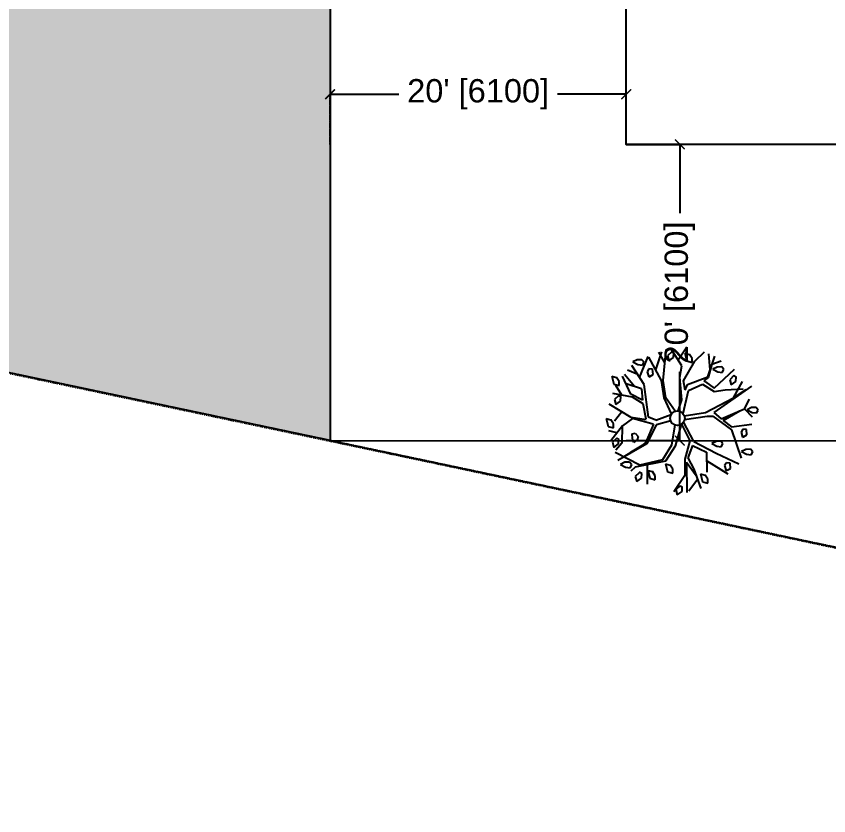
# Model space of a CAD drawing. Header units: millimetres. Extents: x -176651 to 388869, y -469666 to 486614.
# Drawn here: x 210177 to 226914, y 8075 to 24536 of the extents above; entities that cross this region are included whole.
import ezdxf

# ---------------------------------------------------------------- set-up
doc = ezdxf.new("R2010")
doc.units = ezdxf.units.MM
doc.header["$PDMODE"] = 35
doc.header["$PDSIZE"] = 0.1
doc.linetypes.add('HIDDEN', pattern=[9.525, 6.35, -3.175])
doc.linetypes.add('Site boundary$0$DASHDOT', pattern=[25.4, 12.7, -6.35, 0, -6.35])
doc.layers.get('Defpoints').update_dxf_attribs({"color": 252})
doc.layers.add('A- FURNITURE', color=252, linetype='Continuous', lineweight=0)
for name, color, linetype in [('ad-Dimension', 8, 'Continuous'), ('ad-Plinth', 8, 'Continuous'), ('ad-Plot Boundary', 8, 'Continuous'), ('ad-Road', 8, 'Continuous'), ('ad-Road Hatch', 8, 'Continuous'), ('CAY', 94, 'Continuous')]:
    doc.layers.add(name, color=color, linetype=linetype)
doc.layers.add('Site boundary$0$ad-Site Boundary', color=1, linetype='Site boundary$0$DASHDOT', lineweight=35, true_color=0xff0000)
doc.styles.get("Standard").update_dxf_attribs({"font": 'arial.ttf'})
doc.dimstyles.new('Copy of A-100-DIM-INT (MM-FT)', dxfattribs={"dimscale": 500, "dimtxt": 2.4, "dimasz": 1, "dimexe": 0, "dimexo": 0, "dimgap": 1, "dimtad": 0, "dimdec": 0, "dimlfac": 0.03937, "dimdsep": 46, "dimlunit": 3, "dimtxsty": 'Standard', "dimblk": 'ARCHTICK', "dimcen": 0.025, "dimclrd": 256, "dimclre": 256, "dimclrt": 256, "dimazin": 2, "dimtfac": 1, "dimtdec": 0, "dimtix": 1, "dimtmove": 2, "dimatfit": 3, "dimldrblk": 'ARCHTICK', "dimfxl": 1, "dimtolj": 1, "dimtzin": 0, "dimarcsym": 0})

# ---------------------------------------------------------------- blocks, each defined once
blk = doc.blocks.new('Site boundary')
at = {"layer": 'Site boundary$0$ad-Site Boundary', "ltscale": 1.5}
blk.add_lwpolyline([(205453, 18161), (228276, 13342), (246130, 9481), (252990, 8151), (266913, 5191), (284265, 1493), (292305, 0), (292377, 8340), (292507, 24173), (292566, 37776), (292507, 61799), (292788, 94821), (292749, 109415), (293081, 117632)], dxfattribs=at)
blk = doc.blocks.new('A$C4fb60e89')
at = {"layer": 'ad-Road Hatch', "ltscale": 5, "transparency": 33554687}
h = blk.add_hatch(dxfattribs=at)
h.set_pattern_fill('AR-HBONE', color=256, scale=15)
h.set_pattern_definition([(45, (-193247.7, -428758.8), (0, 2155.2615), [4572, -1524]), (135, (-192170.1, -427681.1), (2e-13, 2155.2615), [4572, -1524])])
h.paths.add_polyline_path([(175594, -250241), (169178, -249341), (167473, -249057), (167473, -138694), (101313, -138694), (101313, -199954), (101308, -237995), (101040, -268291), (101008, -280968), (101066, -293684), (101243, -311127), (100910, -319344), (100949, -333937), (100669, -366960), (100727, -390983), (100669, -404586), (100538, -420418), (100467, -428759), (92426, -427265), (92163, -427209), (92163, -321454), (24803, -321454), (24803, -412961), (15653, -411029), (15654, -321452), (-19535, -321452), (-34427, -319477), (-65207, -315395), (-171770, -301268), (-185854, -298333), (-193248, -296832), (-193244, -292908), (-191914, -285219), (-191839, -284679), (-183397, -286393), (-169723, -289243), (-53141, -304698), (-18730, -309262), (15653, -309262), (15653, 703), (24803, 1115), (24803, -129544), (92163, -129544), (92163, 15133), (101313, 17713), (101313, -129544), (167473, -129544), (167473, 35552), (175738, 37855), (175849, 28595), (175836, 25947), (175777, 14040), (175855, 2316), (175660, -18036), (175731, -34039), (175718, -46839), (175673, -63402), (175816, -82072), (175542, -106356), (175490, -124641), (175575, -145019), (175731, -168892), (175797, -181269), (175797, -192667), (175744, -208200), (175829, -223277), (175888, -234871)])
h.paths.add_polyline_path([(24803, -309264), (92163, -309264), (92163, -138694), (24803, -138694)], flags=16)
at = {"layer": 'ad-Road', "ltscale": 5}
blk.add_lwpolyline([(101313, -199954), (101308, -237995), (101040, -268291), (101008, -280968), (101066, -293684), (101243, -311127), (100910, -319344), (100949, -333937), (100669, -366960), (100727, -390983), (100669, -404586), (100538, -420418), (100467, -428759), (92426, -427265), (92163, -427209), (92163, -321454), (24803, -321454), (24803, -412961), (15653, -411029)], dxfattribs=at)
blk = doc.blocks.new('zw$A88E')
at = {"layer": 'ad-Plot Boundary', "ltscale": 5}
blk.add_lwpolyline([(-150934, -450816), (-139301, -453272), (-121446, -457132), (-117254, -457945), (-117254, -419409), (-150934, -419409)], close=True, dxfattribs=at)
blk = doc.blocks.new('_ArchTick')
at = {"color": 0, "linetype": 'ByBlock', "const_width": 0.15}
blk.add_lwpolyline([(-0.5, -0.5), (0.5, 0.5)], dxfattribs=at)
blk = doc.blocks.new('*D13')
at = {"layer": 'ad-Dimension', "lineweight": -2, "transparency": 16777216}
for p, q in [((0, 0), (1103, 0)), ((1103, 0), (1103, -1419)), ((1103, -6100), (1103, -4681)), ((0, -6100), (1103, -6100))]:
    blk.add_line(p, q, dxfattribs=at)
at = {"layer": 'Defpoints', "color": 0, "ltscale": 5, "transparency": 16777216}
for p in [(0, 0), (0, -6100), (1103, -6100)]:
    blk.add_point(p, dxfattribs=at)
at = {"layer": 'ad-Dimension', "lineweight": -2, "ltscale": 5, "transparency": 16777216, "xscale": 200, "yscale": 200, "zscale": 200}
for p, rotation in [((1103, 0), 90), ((1103, -6100), 270)]:
    blk.add_blockref('_ArchTick', p, dxfattribs=dict(at, rotation=rotation))
at = {"layer": 'ad-Dimension', "ltscale": 5, "transparency": 16777216, "insert": (1103, -3050), "char_height": 480, "attachment_point": 5, "rotation": 90}
blk.add_mtext("\\A1;20' [6100]", dxfattribs=at)
blk = doc.blocks.new('*D14')
at = {"layer": 'ad-Dimension', "linetype": 'HIDDEN', "lineweight": -2, "transparency": 16777216}
blk.add_line((-6100, 0), (-6100, 1032), dxfattribs=at)
at = {"layer": 'ad-Dimension', "lineweight": -2, "transparency": 16777216}
for p, q in [((-6100, 1032), (-4681, 1032)), ((0, 1032), (-1419, 1032)), ((0, 0), (0, 1032))]:
    blk.add_line(p, q, dxfattribs=at)
at = {"layer": 'Defpoints', "color": 0, "ltscale": 5, "transparency": 16777216}
for p in [(-6100, 1032), (-6100, 0), (0, 0)]:
    blk.add_point(p, dxfattribs=at)
at = {"layer": 'ad-Dimension', "lineweight": -2, "ltscale": 5, "transparency": 16777216, "xscale": 200, "yscale": 200, "zscale": 200, "rotation": 180}
blk.add_blockref('_ArchTick', (-6100, 1032), dxfattribs=at)
at = {"layer": 'ad-Dimension', "lineweight": -2, "ltscale": 5, "transparency": 16777216, "xscale": 200, "yscale": 200, "zscale": 200}
blk.add_blockref('_ArchTick', (0, 1032), dxfattribs=at)
at = {"layer": 'ad-Dimension', "ltscale": 5, "transparency": 16777216, "insert": (-3050, 1032), "char_height": 480, "attachment_point": 5}
blk.add_mtext("\\A1;20' [6100]", dxfattribs=at)
blk = doc.blocks.new('zw$1D4B')
at = {"ltscale": 5}
blk.add_lwpolyline([(36699, -332204), (70379, -332207)], dxfattribs=at)
blk = doc.blocks.new('QRFQ')
at = {"layer": 'CAY', "color": 30, "true_color": 0xf26722}
for p, q in [((260795.919, 1945731.729, 129.914), (260795.821, 1945731.709, 129.914)), ((260795.821, 1945731.709, 129.914), (260795.905, 1945731.63, 129.914)), ((260795.867, 1945731.367, 129.914), (260796.156, 1945731.735, 129.914)), ((260796.013, 1945731.704, 129.914), (260795.919, 1945731.729, 129.914)), ((260796.042, 1945731.642, 129.914), (260796.013, 1945731.704, 129.914)), ((260796.285, 1945731.184, 129.914), (260796.164, 1945731.715, 129.914)), ((260796.23, 1945731.426, 129.914), (260796.447, 1945731.753, 129.914)), ((260796.318, 1945731.174, 129.914), (260796.551, 1945731.776, 129.914)), ((260796.448, 1945731.531, 129.914), (260796.386, 1945731.761, 129.914)), ((260796.647, 1945731.702, 129.914), (260796.54, 1945731.643, 129.914)), ((260796.647, 1945731.702, 129.914), (260796.684, 1945731.667, 129.914)), ((260796.772, 1945731.364, 129.914), (260796.649, 1945731.77, 129.914)), ((260796.729, 1945731.504, 129.914), (260796.976, 1945731.714, 129.914)), ((260795.323, 1945731.538, 129.914), (260795.321, 1945731.371, 129.914)), ((260795.323, 1945731.538, 129.914), (260795.411, 1945731.487, 129.914)), ((260795.847, 1945731.432, 129.914), (260795.667, 1945731.577, 129.914)), ((260795.922, 1945731.201, 129.914), (260795.782, 1945731.644, 129.914)), ((260795.905, 1945731.63, 129.914), (260795.992, 1945731.594, 129.914)), ((260795.992, 1945731.594, 129.914), (260796.042, 1945731.642, 129.914)), ((260796.54, 1945731.643, 129.914), (260796.542, 1945731.535, 129.914)), ((260796.542, 1945731.535, 129.914), (260796.653, 1945731.578, 129.914)), ((260796.653, 1945731.578, 129.914), (260796.684, 1945731.667, 129.914)), ((260796.898, 1945731.604, 129.914), (260796.896, 1945731.437, 129.914)), ((260796.898, 1945731.604, 129.914), (260796.985, 1945731.553, 129.914)), ((260797.017, 1945731.459, 129.914), (260796.985, 1945731.553, 129.914)), ((260797.052, 1945731.389, 129.914), (260797.301, 1945731.525, 129.914)), ((260795.321, 1945731.371, 129.914), (260795.419, 1945731.314, 129.914)), ((260795.442, 1945731.392, 129.914), (260795.411, 1945731.487, 129.914)), ((260795.419, 1945731.314, 129.914), (260795.442, 1945731.392, 129.914)), ((260795.604, 1945731.078, 129.914), (260795.535, 1945731.48, 129.914)), ((260795.72, 1945731.211, 129.914), (260795.586, 1945731.503, 129.914)), ((260796.102, 1945731.485, 129.914), (260796.052, 1945731.437, 129.914)), ((260796.052, 1945731.437, 129.914), (260796.054, 1945731.328, 129.914)), ((260796.077, 1945731.33, 129.914), (260796.152, 1945731.348, 129.914)), ((260796.173, 1945731.458, 129.914), (260796.102, 1945731.485, 129.914)), ((260796.152, 1945731.348, 129.914), (260796.173, 1945731.458, 129.914)), ((260796.67, 1945731.155, 129.914), (260796.772, 1945731.364, 129.914)), ((260796.726, 1945731.056, 129.914), (260797.052, 1945731.389, 129.914)), ((260796.896, 1945731.437, 129.914), (260796.993, 1945731.38, 129.914)), ((260796.993, 1945731.38, 129.914), (260797.017, 1945731.459, 129.914)), ((260797.226, 1945731.006, 129.914), (260797.481, 1945731.38, 129.914)), ((260797.313, 1945731.133, 129.914), (260797.374, 1945731.456, 129.914)), ((260795.623, 1945731.013, 129.914), (260795.252, 1945731.188, 129.914)), ((260795.423, 1945731.108, 129.914), (260795.354, 1945731.33, 129.914)), ((260795.848, 1945731.124, 129.914), (260795.57, 1945731.312, 129.914)), ((260795.834, 1945730.529, 129.914), (260795.922, 1945731.201, 129.914)), ((260796.054, 1945731.328, 129.914), (260796.077, 1945731.33, 129.914)), ((260796.248, 1945730.828, 129.914), (260796.285, 1945731.184, 129.914)), ((260796.281, 1945730.818, 129.914), (260796.318, 1945731.174, 129.914)), ((260797.239, 1945730.989, 129.914), (260797.384, 1945731.234, 129.914)), ((260797.38, 1945731.238, 129.914), (260797.58, 1945731.256, 129.914)), ((260795.356, 1945731.119, 129.914), (260795.249, 1945731.06, 129.914)), ((260795.249, 1945731.06, 129.914), (260795.251, 1945730.952, 129.914)), ((260795.356, 1945731.119, 129.914), (260795.393, 1945731.084, 129.914)), ((260795.363, 1945730.994, 129.914), (260795.393, 1945731.084, 129.914)), ((260795.801, 1945730.896, 129.914), (260795.604, 1945731.078, 129.914)), ((260795.795, 1945730.82, 129.914), (260795.623, 1945731.013, 129.914)), ((260795.848, 1945731.124, 129.914), (260795.801, 1945730.896, 129.914)), ((260796.591, 1945730.693, 129.914), (260796.67, 1945731.155, 129.914)), ((260796.709, 1945730.865, 129.914), (260796.726, 1945731.056, 129.914)), ((260796.787, 1945730.966, 129.914), (260797.226, 1945731.006, 129.914)), ((260797.295, 1945730.745, 129.914), (260797.8, 1945731.019, 129.914)), ((260797.466, 1945731.152, 129.914), (260797.368, 1945731.132, 129.914)), ((260797.368, 1945731.132, 129.914), (260797.452, 1945731.053, 129.914)), ((260797.452, 1945731.053, 129.914), (260797.54, 1945731.017, 129.914)), ((260797.56, 1945731.128, 129.914), (260797.466, 1945731.152, 129.914)), ((260797.54, 1945731.017, 129.914), (260797.589, 1945731.065, 129.914)), ((260797.589, 1945731.065, 129.914), (260797.56, 1945731.128, 129.914)), ((260795.485, 1945730.612, 129.914), (260795.122, 1945730.996, 129.914)), ((260795.251, 1945730.952, 129.914), (260795.363, 1945730.994, 129.914)), ((260796.538, 1945730.411, 129.914), (260796.772, 1945730.842, 129.914)), ((260796.709, 1945730.865, 129.914), (260796.787, 1945730.966, 129.914)), ((260796.772, 1945730.842, 129.914), (260797.083, 1945730.889, 129.914)), ((260797.083, 1945730.889, 129.914), (260797.278, 1945730.679, 129.914)), ((260797.134, 1945730.949, 129.914), (260797.239, 1945730.989, 129.914)), ((260797.156, 1945730.919, 129.914), (260797.134, 1945730.949, 129.914)), ((260797.157, 1945730.918, 129.914), (260797.295, 1945730.745, 129.914)), ((260797.755, 1945730.89, 129.914), (260797.648, 1945730.832, 129.914)), ((260797.755, 1945730.89, 129.914), (260797.792, 1945730.855, 129.914)), ((260797.761, 1945730.766, 129.914), (260797.792, 1945730.855, 129.914)), ((260794.981, 1945730.726, 129.914), (260794.98, 1945730.558, 129.914)), ((260794.981, 1945730.726, 129.914), (260795.069, 1945730.675, 129.914)), ((260795.1, 1945730.58, 129.914), (260795.069, 1945730.675, 129.914)), ((260795.331, 1945730.775, 129.914), (260795.135, 1945730.628, 129.914)), ((260795.777, 1945730.496, 129.914), (260795.795, 1945730.82, 129.914)), ((260796.306, 1945730.466, 129.914), (260796.248, 1945730.828, 129.914)), ((260796.397, 1945730.5, 129.914), (260796.281, 1945730.818, 129.914)), ((260796.457, 1945730.489, 129.914), (260796.591, 1945730.693, 129.914)), ((260797.278, 1945730.679, 129.914), (260797.503, 1945730.656, 129.914)), ((260797.624, 1945730.454, 129.914), (260797.895, 1945730.725, 129.914)), ((260797.648, 1945730.832, 129.914), (260797.65, 1945730.723, 129.914)), ((260797.65, 1945730.723, 129.914), (260797.761, 1945730.766, 129.914)), ((260794.98, 1945730.558, 129.914), (260795.077, 1945730.502, 129.914)), ((260795.077, 1945730.502, 129.914), (260795.1, 1945730.58, 129.914)), ((260795.507, 1945730.585, 129.914), (260795.267, 1945730.497, 129.914)), ((260795.771, 1945730.486, 129.914), (260795.485, 1945730.612, 129.914)), ((260795.862, 1945730.379, 129.914), (260795.507, 1945730.585, 129.914)), ((260795.964, 1945730.427, 129.914), (260795.834, 1945730.529, 129.914)), ((260798.044, 1945730.585, 129.914), (260797.158, 1945730.269, 129.914)), ((260797.503, 1945730.656, 129.914), (260797.87, 1945730.58, 129.914)), ((260797.624, 1945730.454, 129.914), (260797.924, 1945730.547, 129.914)), ((260795.267, 1945730.497, 129.914), (260794.959, 1945730.261, 129.914)), ((260795.118, 1945730.383, 129.914), (260794.968, 1945730.47, 129.914)), ((260795.26, 1945730.495, 129.914), (260795.163, 1945730.156, 129.914)), ((260795.892, 1945730.363, 129.914), (260795.642, 1945730.044, 129.914)), ((260795.862, 1945730.38, 129.914), (260795.892, 1945730.363, 129.914)), ((260796.253, 1945730.333, 129.914), (260795.946, 1945730.331, 129.914)), ((260795.964, 1945730.427, 129.914), (260796.299, 1945730.459, 129.914)), ((260796.551, 1945730.359, 129.914), (260796.993, 1945730.311, 129.914)), ((260796.993, 1945730.311, 129.914), (260797.624, 1945730.454, 129.914)), ((260797.783, 1945730.174, 129.914), (260797.936, 1945730.34, 129.914)), ((260795.086, 1945730.28, 129.914), (260794.979, 1945730.222, 129.914)), ((260794.979, 1945730.222, 129.914), (260794.981, 1945730.113, 129.914)), ((260795.086, 1945730.28, 129.914), (260795.122, 1945730.245, 129.914)), ((260795.092, 1945730.156, 129.914), (260795.122, 1945730.245, 129.914)), ((260795.396, 1945730.189, 129.914), (260795.418, 1945730.284, 129.914)), ((260795.398, 1945730.105, 129.914), (260795.396, 1945730.189, 129.914)), ((260795.418, 1945730.284, 129.914), (260795.483, 1945730.282, 129.914)), ((260795.483, 1945730.282, 129.914), (260795.521, 1945730.2, 129.914)), ((260795.521, 1945730.2, 129.914), (260795.484, 1945730.138, 129.914)), ((260795.945, 1945730.332, 129.914), (260795.654, 1945730.005, 129.914)), ((260795.944, 1945730.331, 129.914), (260795.946, 1945730.331, 129.914)), ((260796.311, 1945730.231, 129.914), (260796.136, 1945729.845, 129.914)), ((260796.44, 1945730.205, 129.914), (260796.207, 1945729.804, 129.914)), ((260796.447, 1945730.207, 129.914), (260796.526, 1945729.833, 129.914)), ((260796.6, 1945729.8, 129.914), (260796.504, 1945730.241, 129.914)), ((260796.538, 1945730.288, 129.914), (260797.001, 1945730.227, 129.914)), ((260797.001, 1945730.227, 129.914), (260797.117, 1945730.199, 129.914)), ((260797.117, 1945730.199, 129.914), (260797.412, 1945729.827, 129.914)), ((260797.158, 1945730.269, 129.914), (260797.267, 1945730.099, 129.914)), ((260797.267, 1945730.099, 129.914), (260797.783, 1945730.174, 129.914)), ((260797.783, 1945730.174, 129.914), (260797.895, 1945729.975, 129.914)), ((260794.981, 1945730.113, 129.914), (260795.092, 1945730.156, 129.914)), ((260795.399, 1945729.617, 129.914), (260794.982, 1945730.007, 129.914)), ((260795.654, 1945730.005, 129.914), (260794.991, 1945729.834, 129.914)), ((260795.163, 1945730.156, 129.914), (260795.005, 1945730.047, 129.914)), ((260795.55, 1945729.998, 129.914), (260795.283, 1945729.921, 129.914)), ((260795.484, 1945730.138, 129.914), (260795.398, 1945730.105, 129.914)), ((260795.642, 1945730.044, 129.914), (260795.55, 1945729.998, 129.914)), ((260797.298, 1945730.054, 129.914), (260797.684, 1945730.159, 129.914)), ((260797.298, 1945730.054, 129.914), (260797.427, 1945729.886, 129.914)), ((260797.93, 1945730.162, 129.914), (260797.832, 1945730.142, 129.914)), ((260797.832, 1945730.142, 129.914), (260797.916, 1945730.063, 129.914)), ((260797.916, 1945730.063, 129.914), (260798.004, 1945730.028, 129.914)), ((260798.024, 1945730.138, 129.914), (260797.93, 1945730.162, 129.914)), ((260798.004, 1945730.028, 129.914), (260798.053, 1945730.076, 129.914)), ((260798.053, 1945730.076, 129.914), (260798.024, 1945730.138, 129.914)), ((260795.289, 1945729.92, 129.914), (260795.127, 1945729.874, 129.914)), ((260796.136, 1945729.845, 129.914), (260795.883, 1945729.604, 129.914)), ((260796.526, 1945729.833, 129.914), (260796.329, 1945729.492, 129.914)), ((260797.427, 1945729.886, 129.914), (260797.848, 1945729.829, 129.914)), ((260795.12, 1945729.757, 129.914), (260795.022, 1945729.737, 129.914)), ((260795.022, 1945729.737, 129.914), (260795.106, 1945729.658, 129.914)), ((260795.214, 1945729.733, 129.914), (260795.12, 1945729.757, 129.914)), ((260795.193, 1945729.622, 129.914), (260795.243, 1945729.67, 129.914)), ((260795.243, 1945729.67, 129.914), (260795.214, 1945729.733, 129.914)), ((260796.207, 1945729.804, 129.914), (260795.934, 1945729.561, 129.914)), ((260796.556, 1945729.722, 129.914), (260796.394, 1945729.508, 129.914)), ((260796.556, 1945729.722, 129.914), (260796.796, 1945729.516, 129.914)), ((260796.6, 1945729.8, 129.914), (260796.983, 1945729.447, 129.914)), ((260797.045, 1945729.681, 129.914), (260796.947, 1945729.661, 129.914)), ((260797.139, 1945729.657, 129.914), (260797.045, 1945729.681, 129.914)), ((260797.412, 1945729.827, 129.914), (260797.453, 1945729.214, 129.914)), ((260797.642, 1945729.778, 129.914), (260797.593, 1945729.73, 129.914)), ((260797.593, 1945729.73, 129.914), (260797.595, 1945729.622, 129.914)), ((260797.714, 1945729.752, 129.914), (260797.642, 1945729.778, 129.914)), ((260797.693, 1945729.641, 129.914), (260797.714, 1945729.752, 129.914)), ((260795.106, 1945729.658, 129.914), (260795.193, 1945729.622, 129.914)), ((260795.299, 1945729.608, 129.914), (260795.19, 1945729.551, 129.914)), ((260795.934, 1945729.561, 129.914), (260795.299, 1945729.608, 129.914)), ((260795.883, 1945729.604, 129.914), (260795.399, 1945729.617, 129.914)), ((260795.549, 1945729.583, 129.914), (260795.442, 1945729.204, 129.914)), ((260795.919, 1945729.507, 129.914), (260795.917, 1945729.34, 129.914)), ((260795.919, 1945729.507, 129.914), (260796.006, 1945729.457, 129.914)), ((260796.394, 1945729.508, 129.914), (260796.451, 1945729.247, 129.914)), ((260796.796, 1945729.516, 129.914), (260796.697, 1945729.118, 129.914)), ((260796.947, 1945729.661, 129.914), (260797.031, 1945729.582, 129.914)), ((260797.031, 1945729.582, 129.914), (260797.118, 1945729.546, 129.914)), ((260797.118, 1945729.546, 129.914), (260797.168, 1945729.594, 129.914)), ((260797.168, 1945729.594, 129.914), (260797.139, 1945729.657, 129.914)), ((260797.595, 1945729.622, 129.914), (260797.618, 1945729.624, 129.914)), ((260797.618, 1945729.624, 129.914), (260797.693, 1945729.641, 129.914)), ((260795.345, 1945729.473, 129.914), (260795.25, 1945729.421, 129.914)), ((260795.25, 1945729.421, 129.914), (260795.252, 1945729.313, 129.914)), ((260795.252, 1945729.313, 129.914), (260795.363, 1945729.355, 129.914)), ((260795.393, 1945729.445, 129.914), (260795.351, 1945729.484, 129.914)), ((260795.363, 1945729.355, 129.914), (260795.393, 1945729.445, 129.914)), ((260795.53, 1945729.472, 129.914), (260795.528, 1945729.305, 129.914)), ((260795.53, 1945729.472, 129.914), (260795.618, 1945729.422, 129.914)), ((260795.649, 1945729.327, 129.914), (260795.618, 1945729.422, 129.914)), ((260795.917, 1945729.34, 129.914), (260796.014, 1945729.284, 129.914)), ((260796.037, 1945729.362, 129.914), (260796.006, 1945729.457, 129.914)), ((260796.014, 1945729.284, 129.914), (260796.037, 1945729.362, 129.914)), ((260796.348, 1945729.428, 129.914), (260796.187, 1945728.825, 129.914)), ((260796.329, 1945729.492, 129.914), (260796.237, 1945729.171, 129.914)), ((260796.348, 1945729.428, 129.914), (260796.463, 1945729.107, 129.914)), ((260796.754, 1945729.345, 129.914), (260797.106, 1945728.974, 129.914)), ((260796.983, 1945729.447, 129.914), (260797.375, 1945729.112, 129.914)), ((260797.595, 1945729.361, 129.914), (260797.497, 1945729.341, 129.914)), ((260797.497, 1945729.341, 129.914), (260797.581, 1945729.262, 129.914)), ((260797.689, 1945729.337, 129.914), (260797.595, 1945729.361, 129.914)), ((260797.718, 1945729.275, 129.914), (260797.689, 1945729.337, 129.914)), ((260795.528, 1945729.305, 129.914), (260795.625, 1945729.249, 129.914)), ((260795.625, 1945729.249, 129.914), (260795.649, 1945729.327, 129.914)), ((260796.237, 1945729.171, 129.914), (260795.932, 1945728.906, 129.914)), ((260796.451, 1945729.247, 129.914), (260796.489, 1945728.824, 129.914)), ((260797.134, 1945729.2, 129.914), (260797.084, 1945729.152, 129.914)), ((260797.205, 1945729.174, 129.914), (260797.134, 1945729.2, 129.914)), ((260797.184, 1945729.064, 129.914), (260797.205, 1945729.174, 129.914)), ((260797.581, 1945729.262, 129.914), (260797.668, 1945729.227, 129.914)), ((260797.668, 1945729.227, 129.914), (260797.718, 1945729.275, 129.914)), ((260796.471, 1945729.021, 129.914), (260796.233, 1945728.839, 129.914)), ((260796.559, 1945729.12, 129.914), (260796.557, 1945728.953, 129.914)), ((260796.559, 1945729.12, 129.914), (260796.647, 1945729.069, 129.914)), ((260796.678, 1945728.974, 129.914), (260796.647, 1945729.069, 129.914)), ((260797.084, 1945729.152, 129.914), (260797.086, 1945729.044, 129.914)), ((260797.086, 1945729.044, 129.914), (260797.109, 1945729.046, 129.914)), ((260797.109, 1945729.046, 129.914), (260797.184, 1945729.064, 129.914)), ((260796.09, 1945728.992, 129.914), (260795.983, 1945728.934, 129.914)), ((260795.983, 1945728.934, 129.914), (260795.985, 1945728.825, 129.914)), ((260795.985, 1945728.825, 129.914), (260796.097, 1945728.868, 129.914)), ((260796.09, 1945728.992, 129.914), (260796.127, 1945728.957, 129.914)), ((260796.097, 1945728.868, 129.914), (260796.127, 1945728.957, 129.914)), ((260796.557, 1945728.953, 129.914), (260796.654, 1945728.896, 129.914)), ((260796.654, 1945728.896, 129.914), (260796.678, 1945728.974, 129.914))]:
    blk.add_line(p, q, dxfattribs=at)
blk.add_circle((260796.402, 1945730.35, 129.914), 0.15, dxfattribs=at)
blk = doc.blocks.new('zw$1761')
at = {"color": 6, "xscale": 39.3712485404797, "yscale": 39.3712485404797, "zscale": 39.3712485404797, "rotation": 15.20137085992779}
blk.add_blockref('QRFQ', (10180375.17, -76621910.39, 33969.41), dxfattribs=at)
blk = doc.blocks.new('zw$F00C')
at = {"layer": 'ad-Plinth', "ltscale": 5}
blk.add_lwpolyline([(0, 13620), (12120, 13620), (12120, 0), (0, 0), (0, 4745), (2830, 4745), (2830, 8645), (0, 8645)], close=True, dxfattribs=at)
at = {"layer": 'ad-Dimension'}
dim = blk.add_linear_dim(base=(-6100, 1031.8), p1=(0, 0), p2=(-6100, 0), dimstyle='Copy of A-100-DIM-INT (MM-FT)', override={"dimscale": 200}, dxfattribs=at)
dim.commit()
dim.dimension.update_dxf_attribs({"geometry": '*D14', "text_midpoint": (-3050, 1031.8)})
dim = blk.add_linear_dim(base=(1102.9, -6100), p1=(0, 0), p2=(0, -6100), angle=90, dimstyle='Copy of A-100-DIM-INT (MM-FT)', override={"dimscale": 200}, dxfattribs=at)
dim.commit()
dim.dimension.update_dxf_attribs({"geometry": '*D13', "text_midpoint": (1102.9, -3050)})
blk = doc.blocks.new('zw$898C')
at = {"layer": 'ad-Plinth', "ltscale": 5}
blk.add_blockref('zw$F00C', (30903, -406861), dxfattribs=at)

msp = doc.modelspace()

# ---------------------------------------------------------------- block references
at = {"layer": 'ad-Road', "ltscale": 5}
msp.add_blockref('A$C4fb60e89', (191839, 428759), dxfattribs=at)

# ---------------------------------------------------------------- next in the draw order: block references
msp.add_blockref('Site boundary', (0, 0))
at = {"ltscale": 5}
for name, p in [('zw$898C', (191839, 428759)), ('zw$1D4B', (179944, 348002))]:
    msp.add_blockref(name, p, dxfattribs=at)
at = {"layer": 'A- FURNITURE', "color": 6, "xscale": 25.39807961885639, "yscale": 25.39807961885639, "zscale": 25.39807961885639}
msp.add_blockref('zw$1761', (173127, 121263), dxfattribs=at)
at = {"layer": 'ad-Plot Boundary', "ltscale": 5}
msp.add_blockref('zw$A88E', (367577, 466614), dxfattribs=at)

doc.saveas('drawing.dxf')
